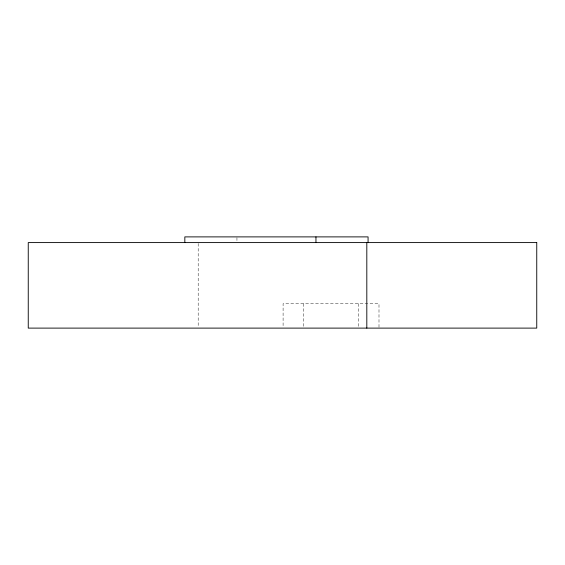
<?xml version="1.0" encoding="UTF-8"?>
<svg xmlns="http://www.w3.org/2000/svg" width="565" height="565" viewBox="0 0 565 565"><rect width="100%" height="100%" fill="white"/><g stroke="black" fill="none" stroke-linecap="round" stroke-linejoin="round"><path stroke-width="0.42" stroke-dasharray="2.83 2.12" d="M378.995 327.241L378.995 303.673L283.093 303.673L283.093 327.241M358.358 303.673L358.358 327.241M303.737 303.673L303.737 327.241M236.947 237.703L236.947 241.778M198.188 243.466L198.188 327.241"/><path stroke-width="0.85" d="M368.069 242.59L368.069 236.89L184.833 236.89L184.833 242.59M366.812 242.59L366.812 328.11M315.955 236.89L315.955 242.59M536.75 242.59L28.25 242.59L28.25 328.11L536.75 328.11L536.75 242.59"/></g></svg>
